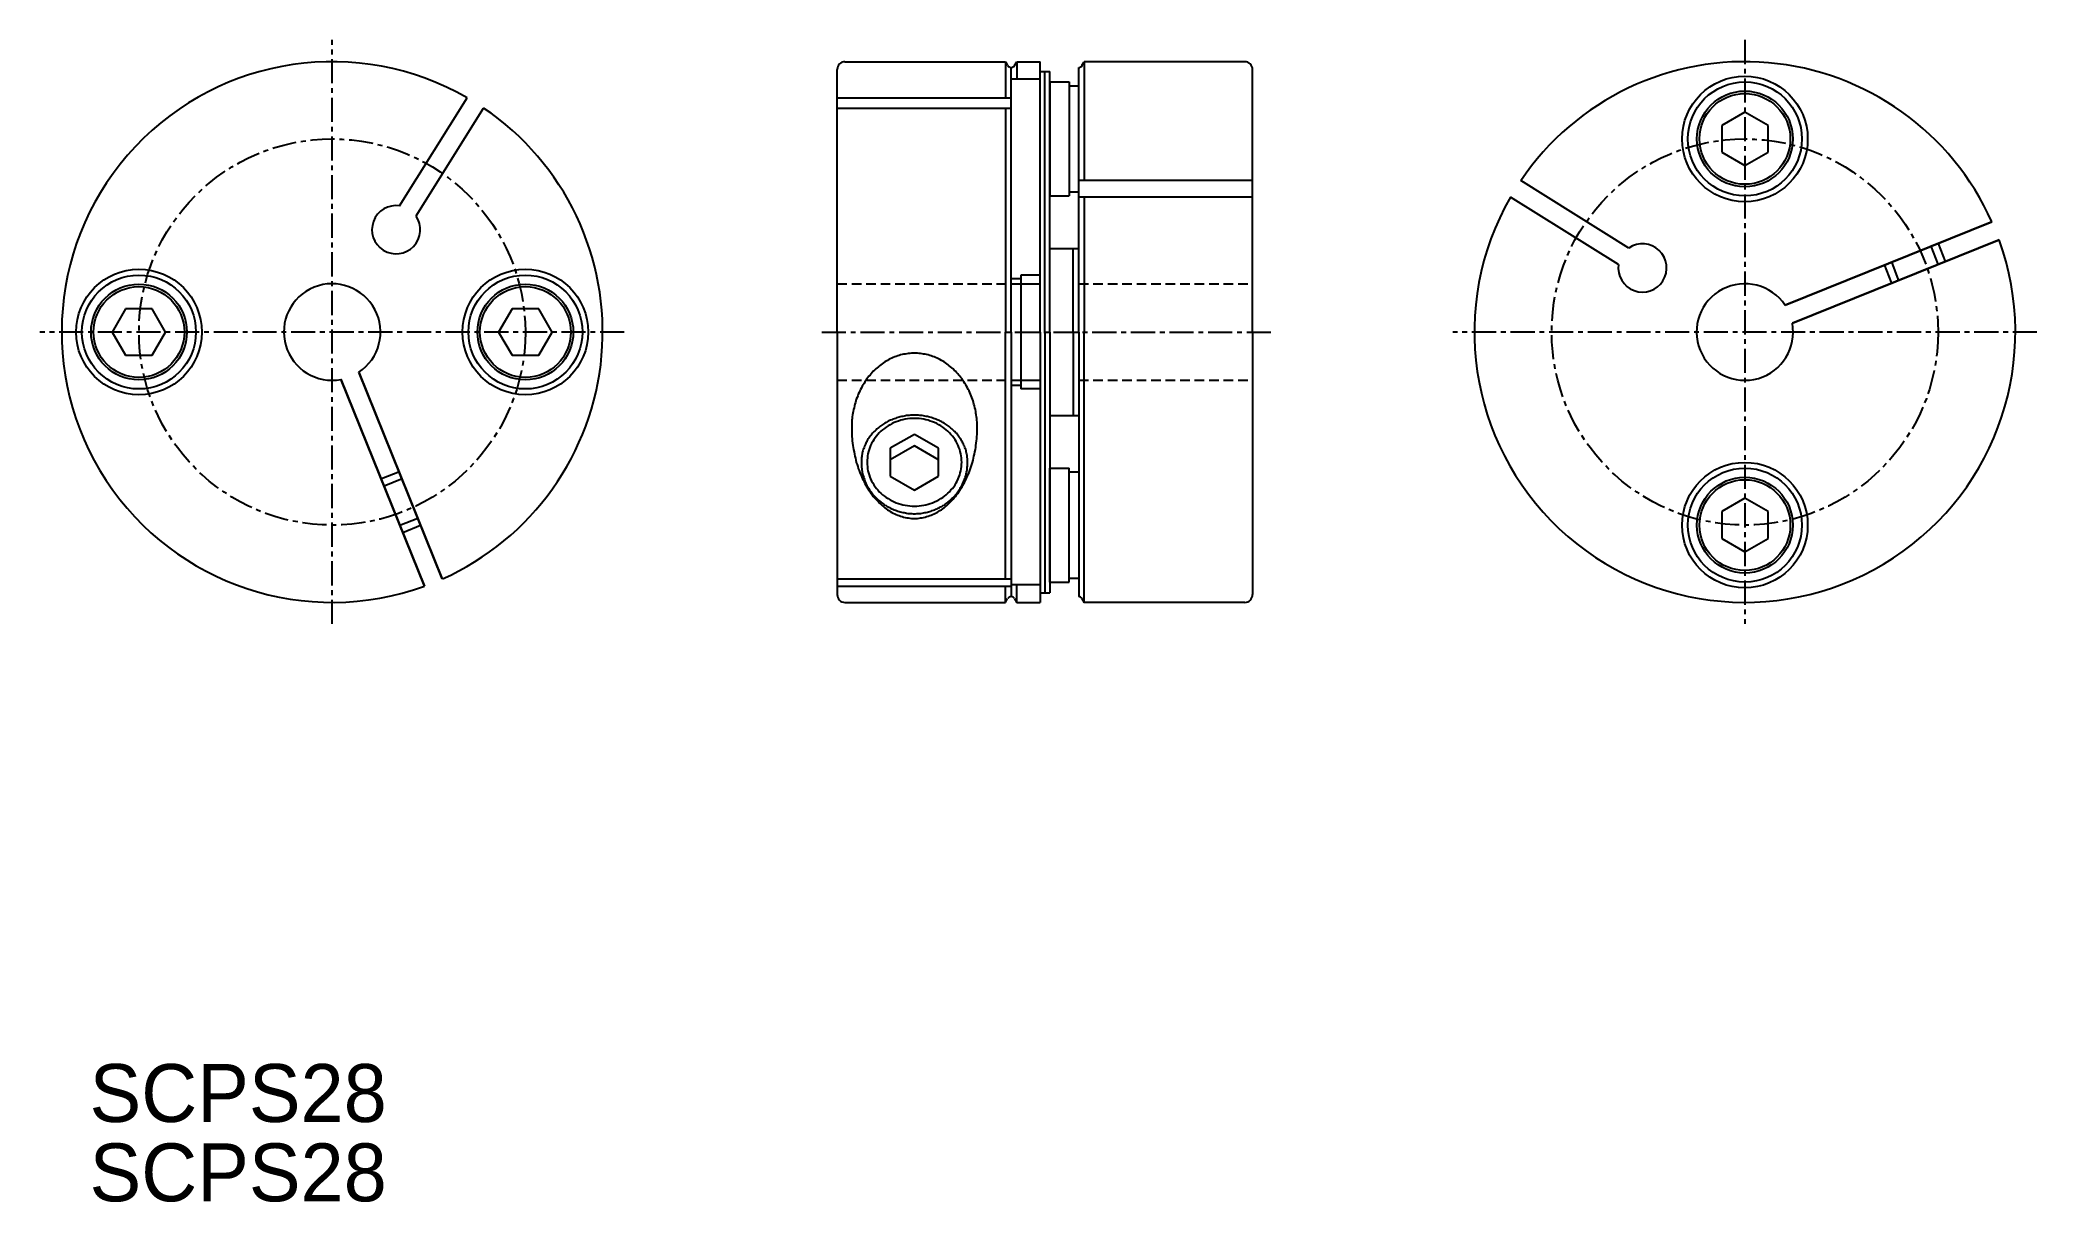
# Model space of a CAD drawing. Extents: x 68 to 171, y 29 to 89.
import ezdxf

# ---------------------------------------------------------------- set-up
doc = ezdxf.new("R2010")
doc.units = 0
doc.linetypes.add('CENTER', pattern=[2, 1.25, -0.25, 0.25, -0.25])
doc.linetypes.add('DASHED', pattern=[0.75, 0.5, -0.25])
doc.layers.get('0').update_dxf_attribs({"linetype": 'CONTINUOUS'})
doc.layers.add('CENTER', color=1, linetype='CENTER')

msp = doc.modelspace()

# ---------------------------------------------------------------- linework, layer by layer
at = {"color": 7, "linetype": 'CONTINUOUS'}
for p, q in [((109.05, 73.7), (109.05, 87.3)), ((109.45, 87.7), (117.76, 87.7)), ((117.76, 87.7), (117.76, 85.83)), ((117.76, 87.7), (117.87, 87.5)), ((118.05, 73.7), (118.05, 87.4)), ((118.22, 87.5), (118.34, 87.7)), ((118.34, 87.7), (118.34, 86.8)), ((118.34, 87.7), (119.55, 87.7)), ((119.55, 73.7), (119.55, 87.7)), ((119.55, 73.7), (119.55, 87.2)), ((119.55, 87.2), (120.05, 87.2)), ((119.8, 73.7), (119.8, 87.2)), ((120.05, 73.7), (120.05, 87.2)), ((121.55, 73.7), (121.55, 87.4)), ((121.72, 87.5), (121.84, 87.7)), ((121.84, 87.7), (121.84, 81.54)), ((130.15, 87.7), (121.84, 87.7)), ((130.55, 73.7), (130.55, 87.3)), ((86.4, 80.24), (89.9, 85.83)), ((86.4, 80.24), (89.9, 85.83)), ((109.05, 85.83), (118.05, 85.83)), ((119.55, 86.8), (118.05, 86.8)), ((120.05, 86.65), (120.05, 80.75)), ((120.05, 86.65), (121.05, 86.65)), ((121.05, 86.65), (121.05, 80.75)), ((121.05, 86.45), (121.55, 86.45)), ((87.25, 79.71), (90.75, 85.3)), ((87.25, 79.71), (90.75, 85.3)), ((109.05, 85.3), (118.05, 85.3)), ((117.76, 85.3), (117.76, 73.7)), ((156.03, 85.09), (154.83, 84.4)), ((157.23, 84.4), (156.03, 85.09)), ((154.83, 84.4), (154.83, 83.01)), ((157.23, 83.01), (157.23, 84.4)), ((154.83, 83.01), (156.03, 82.32)), ((156.03, 82.32), (157.23, 83.01)), ((120.05, 80.75), (121.05, 80.75)), ((121.55, 80.95), (121.05, 80.95)), ((130.55, 81.54), (121.55, 81.54)), ((130.55, 80.69), (121.55, 80.69)), ((121.84, 80.69), (121.84, 73.7)), ((149.49, 77.2), (143.9, 80.69)), ((149.49, 77.2), (143.9, 80.69)), ((150.02, 78.05), (144.43, 81.54)), ((150.02, 78.05), (144.43, 81.54)), ((158.11, 75.09), (168.82, 79.41)), ((168.82, 79.41), (158.11, 75.09)), ((120.05, 78.03), (121.55, 78.03)), ((121.26, 73.7), (121.26, 78.03)), ((158.49, 74.16), (169.19, 78.48)), ((169.19, 78.48), (158.49, 74.16)), ((118.55, 76.65), (118.55, 70.75)), ((119.55, 76.65), (118.55, 76.65)), ((118.55, 76.45), (118.05, 76.45)), ((118.05, 76.2), (119.55, 76.2)), ((72.22, 74.9), (71.52, 73.7)), ((73.6, 74.9), (72.22, 74.9)), ((74.29, 73.7), (73.6, 74.9)), ((92.22, 74.9), (91.52, 73.7)), ((93.6, 74.9), (92.22, 74.9)), ((94.29, 73.7), (93.6, 74.9)), ((71.52, 73.7), (72.22, 72.5)), ((73.6, 72.5), (74.29, 73.7)), ((91.52, 73.7), (92.22, 72.5)), ((93.6, 72.5), (94.29, 73.7)), ((109.05, 73.7), (109.05, 60.1)), ((117.76, 60.92), (117.76, 73.7)), ((118.05, 73.7), (118.05, 60)), ((119.55, 73.7), (119.55, 59.7)), ((119.55, 73.7), (119.55, 60.2)), ((119.8, 73.7), (119.8, 60.2)), ((120.05, 73.7), (120.05, 60.2)), ((121.26, 73.7), (121.26, 69.38)), ((121.55, 73.7), (121.55, 60)), ((121.84, 59.7), (121.84, 73.7)), ((130.55, 73.7), (130.55, 60.1)), ((72.22, 72.5), (73.6, 72.5)), ((92.22, 72.5), (93.6, 72.5)), ((88.61, 60.92), (84.29, 71.62)), ((84.29, 71.62), (88.61, 60.92)), ((87.69, 60.54), (83.36, 71.25)), ((83.36, 71.25), (87.69, 60.54)), ((118.05, 71.2), (119.55, 71.2)), ((118.05, 70.95), (118.55, 70.95)), ((119.55, 70.75), (118.55, 70.75)), ((120.05, 69.38), (121.55, 69.38)), ((113.05, 68.4), (111.8, 67.68)), ((114.3, 67.68), (113.05, 68.4)), ((113.05, 67.8), (111.8, 67.08)), ((111.8, 67.68), (111.8, 66.23)), ((114.3, 67.08), (113.05, 67.8)), ((114.3, 66.23), (114.3, 67.68)), ((111.8, 66.23), (113.05, 65.51)), ((113.05, 65.51), (114.3, 66.23)), ((120.05, 66.65), (121.05, 66.65)), ((120.05, 60.75), (120.05, 66.65)), ((121.05, 60.75), (121.05, 66.65)), ((121.55, 66.45), (121.05, 66.45)), ((156.03, 65.09), (154.83, 64.4)), ((154.83, 64.4), (154.83, 63.01)), ((157.23, 64.4), (156.03, 65.09)), ((157.23, 63.01), (157.23, 64.4)), ((154.83, 63.01), (156.03, 62.32)), ((156.03, 62.32), (157.23, 63.01)), ((109.05, 60.92), (118.05, 60.92)), ((109.05, 60.54), (118.05, 60.54)), ((117.76, 59.7), (117.76, 60.54)), ((119.55, 60.61), (118.05, 60.61)), ((118.34, 59.7), (118.34, 60.61)), ((119.55, 60.2), (120.05, 60.2)), ((120.05, 60.75), (121.05, 60.75)), ((121.05, 60.95), (121.55, 60.95)), ((109.45, 59.7), (117.76, 59.7)), ((117.76, 59.7), (117.87, 59.9)), ((118.22, 59.9), (118.34, 59.7)), ((118.34, 59.7), (119.55, 59.7)), ((121.72, 59.9), (121.84, 59.7)), ((130.15, 59.7), (121.84, 59.7))]:
    msp.add_line(p, q, dxfattribs=at)
at = {"color": 3, "linetype": 'CONTINUOUS'}
for p, q in [((166.04, 77.21), (165.68, 78.14)), ((166.41, 77.36), (166.05, 78.29)), ((166.18, 78.34), (166.18, 78.34)), ((163.12, 77.14), (163.12, 77.14)), ((163.62, 76.26), (163.25, 77.19)), ((163.99, 76.4), (163.63, 77.33)), ((85.46, 66.11), (86.39, 66.48)), ((86.34, 66.61), (86.34, 66.61)), ((85.61, 65.74), (86.54, 66.11)), ((86.41, 63.69), (87.34, 64.06)), ((86.56, 63.32), (87.49, 63.69)), ((87.55, 63.55), (87.55, 63.55))]:
    msp.add_line(p, q, dxfattribs=at)
at = {"color": 3, "linetype": 'DASHED'}
for p, q in [((109.05, 76.2), (118.05, 76.2)), ((121.55, 76.2), (130.55, 76.2)), ((109.05, 71.2), (118.05, 71.2)), ((121.55, 71.2), (130.55, 71.2))]:
    msp.add_line(p, q, dxfattribs=at)
at = {"color": 7, "linetype": 'CONTINUOUS'}
for points in [[(116.3, 68.75, 0), (116.3, 68.84, 0), (116.29, 68.94, 0), (116.29, 69.03, 0), (116.28, 69.13, 0), (116.27, 69.22, 0), (116.26, 69.31, 0), (116.25, 69.41, 0), (116.23, 69.5, 0), (116.22, 69.59, 0), (116.2, 69.68, 0), (116.18, 69.78, 0), (116.16, 69.87, 0), (116.13, 69.96, 0), (116.11, 70.05, 0), (116.08, 70.14, 0), (116.05, 70.22, 0), (116.02, 70.31, 0), (115.98, 70.4, 0), (115.95, 70.48, 0), (115.91, 70.56, 0), (115.88, 70.65, 0), (115.83, 70.73, 0), (115.79, 70.81, 0), (115.75, 70.89, 0), (115.7, 70.97, 0), (115.66, 71.04, 0), (115.61, 71.12, 0), (115.56, 71.19, 0), (115.51, 71.27, 0), (115.45, 71.34, 0), (115.4, 71.41, 0), (115.34, 71.47, 0), (115.29, 71.54, 0), (115.23, 71.6, 0), (115.17, 71.67, 0), (115.11, 71.73, 0), (115.05, 71.79, 0), (114.98, 71.84, 0), (114.92, 71.9, 0), (114.85, 71.95, 0), (114.79, 72, 0), (114.72, 72.05, 0), (114.65, 72.1, 0), (114.58, 72.15, 0), (114.51, 72.19, 0), (114.44, 72.23, 0), (114.36, 72.27, 0), (114.29, 72.31, 0), (114.22, 72.34, 0), (114.14, 72.38, 0), (114.07, 72.41, 0), (113.99, 72.44, 0), (113.91, 72.46, 0), (113.84, 72.49, 0), (113.76, 72.51, 0), (113.68, 72.53, 0), (113.6, 72.55, 0), (113.52, 72.56, 0), (113.44, 72.57, 0), (113.36, 72.58, 0), (113.29, 72.59, 0), (113.21, 72.6, 0), (113.13, 72.6, 0), (113.05, 72.6, 0), (112.97, 72.6, 0), (112.89, 72.6, 0), (112.81, 72.59, 0), (112.73, 72.58, 0), (112.65, 72.57, 0), (112.57, 72.56, 0), (112.49, 72.55, 0), (112.41, 72.53, 0), (112.33, 72.51, 0), (112.26, 72.49, 0), (112.18, 72.46, 0), (112.1, 72.44, 0), (112.03, 72.41, 0), (111.95, 72.38, 0), (111.88, 72.34, 0), (111.8, 72.31, 0), (111.73, 72.27, 0), (111.66, 72.23, 0), (111.59, 72.19, 0), (111.52, 72.15, 0), (111.44, 72.1, 0), (111.38, 72.05, 0), (111.31, 72, 0), (111.24, 71.95, 0), (111.18, 71.9, 0), (111.11, 71.84, 0), (111.05, 71.79, 0), (110.98, 71.73, 0), (110.92, 71.67, 0), (110.86, 71.6, 0), (110.81, 71.54, 0), (110.75, 71.47, 0), (110.69, 71.41, 0), (110.64, 71.34, 0), (110.59, 71.27, 0), (110.53, 71.19, 0), (110.48, 71.12, 0), (110.44, 71.04, 0), (110.39, 70.97, 0), (110.34, 70.89, 0), (110.3, 70.81, 0), (110.26, 70.73, 0), (110.22, 70.65, 0), (110.18, 70.56, 0), (110.14, 70.48, 0), (110.11, 70.4, 0), (110.08, 70.31, 0), (110.04, 70.22, 0), (110.02, 70.14, 0), (109.99, 70.05, 0), (109.96, 69.96, 0), (109.94, 69.87, 0), (109.92, 69.78, 0), (109.89, 69.68, 0), (109.88, 69.59, 0), (109.86, 69.5, 0), (109.84, 69.41, 0), (109.83, 69.31, 0), (109.82, 69.22, 0), (109.81, 69.13, 0), (109.81, 69.03, 0), (109.8, 68.94, 0), (109.8, 68.84, 0), (109.8, 68.75, 0)], [(115.8, 66.96, 0), (115.8, 67.02, 0), (115.79, 67.08, 0), (115.79, 67.14, 0), (115.78, 67.2, 0), (115.78, 67.25, 0), (115.77, 67.31, 0), (115.76, 67.37, 0), (115.74, 67.43, 0), (115.73, 67.49, 0), (115.72, 67.55, 0), (115.7, 67.61, 0), (115.68, 67.66, 0), (115.66, 67.72, 0), (115.64, 67.78, 0), (115.61, 67.83, 0), (115.59, 67.89, 0), (115.56, 67.94, 0), (115.53, 68, 0), (115.5, 68.05, 0), (115.47, 68.11, 0), (115.44, 68.16, 0), (115.41, 68.21, 0), (115.37, 68.26, 0), (115.33, 68.31, 0), (115.3, 68.36, 0), (115.26, 68.41, 0), (115.22, 68.46, 0), (115.17, 68.5, 0), (115.13, 68.55, 0), (115.08, 68.59, 0), (115.04, 68.64, 0), (114.99, 68.68, 0), (114.94, 68.72, 0), (114.89, 68.76, 0), (114.84, 68.8, 0), (114.79, 68.84, 0), (114.74, 68.88, 0), (114.69, 68.91, 0), (114.63, 68.95, 0), (114.58, 68.98, 0), (114.52, 69.02, 0), (114.46, 69.05, 0), (114.4, 69.08, 0), (114.34, 69.11, 0), (114.28, 69.13, 0), (114.22, 69.16, 0), (114.16, 69.18, 0), (114.1, 69.21, 0), (114.04, 69.23, 0), (113.97, 69.25, 0), (113.91, 69.27, 0), (113.84, 69.29, 0), (113.78, 69.31, 0), (113.72, 69.32, 0), (113.65, 69.33, 0), (113.58, 69.35, 0), (113.52, 69.36, 0), (113.45, 69.37, 0), (113.38, 69.38, 0), (113.32, 69.38, 0), (113.25, 69.39, 0), (113.18, 69.39, 0), (113.11, 69.39, 0), (113.05, 69.39, 0), (112.98, 69.39, 0), (112.91, 69.39, 0), (112.84, 69.39, 0), (112.78, 69.38, 0), (112.71, 69.38, 0), (112.64, 69.37, 0), (112.58, 69.36, 0), (112.51, 69.35, 0), (112.44, 69.33, 0), (112.38, 69.32, 0), (112.31, 69.31, 0), (112.25, 69.29, 0), (112.18, 69.27, 0), (112.12, 69.25, 0), (112.06, 69.23, 0), (112, 69.21, 0), (111.93, 69.18, 0), (111.87, 69.16, 0), (111.81, 69.13, 0), (111.75, 69.11, 0), (111.69, 69.08, 0), (111.63, 69.05, 0), (111.58, 69.02, 0), (111.52, 68.98, 0), (111.46, 68.95, 0), (111.41, 68.91, 0), (111.36, 68.88, 0), (111.3, 68.84, 0), (111.25, 68.8, 0), (111.2, 68.76, 0), (111.15, 68.72, 0), (111.1, 68.68, 0), (111.06, 68.64, 0), (111.01, 68.59, 0), (110.97, 68.55, 0), (110.92, 68.5, 0), (110.88, 68.46, 0), (110.84, 68.41, 0), (110.8, 68.36, 0), (110.76, 68.31, 0), (110.72, 68.26, 0), (110.69, 68.21, 0), (110.65, 68.16, 0), (110.62, 68.11, 0), (110.59, 68.05, 0), (110.56, 68, 0), (110.53, 67.94, 0), (110.51, 67.89, 0), (110.48, 67.83, 0), (110.46, 67.78, 0), (110.44, 67.72, 0), (110.42, 67.66, 0), (110.4, 67.61, 0), (110.38, 67.55, 0), (110.36, 67.49, 0), (110.35, 67.43, 0), (110.34, 67.37, 0), (110.33, 67.31, 0), (110.32, 67.25, 0), (110.31, 67.2, 0), (110.3, 67.14, 0), (110.3, 67.08, 0), (110.3, 67.02, 0), (110.3, 66.96, 0)], [(109.8, 68.75, 0), (109.8, 68.63, 0), (109.8, 68.52, 0), (109.81, 68.4, 0), (109.81, 68.29, 0), (109.82, 68.17, 0), (109.83, 68.06, 0), (109.84, 67.94, 0), (109.86, 67.83, 0), (109.88, 67.72, 0), (109.89, 67.61, 0), (109.92, 67.49, 0), (109.94, 67.38, 0), (109.96, 67.27, 0), (109.99, 67.16, 0), (110.02, 67.06, 0), (110.04, 66.95, 0), (110.08, 66.84, 0), (110.11, 66.74, 0), (110.14, 66.64, 0), (110.18, 66.53, 0), (110.22, 66.43, 0), (110.26, 66.33, 0), (110.3, 66.23, 0), (110.34, 66.14, 0), (110.39, 66.04, 0), (110.44, 65.95, 0), (110.48, 65.86, 0), (110.53, 65.77, 0), (110.59, 65.68, 0), (110.64, 65.59, 0), (110.69, 65.51, 0), (110.75, 65.43, 0), (110.81, 65.34, 0), (110.86, 65.27, 0), (110.92, 65.19, 0), (110.98, 65.12, 0), (111.05, 65.04, 0), (111.11, 64.97, 0), (111.18, 64.91, 0), (111.24, 64.84, 0), (111.31, 64.78, 0), (111.38, 64.72, 0), (111.44, 64.66, 0), (111.52, 64.6, 0), (111.59, 64.55, 0), (111.66, 64.5, 0), (111.73, 64.45, 0), (111.8, 64.41, 0), (111.88, 64.36, 0), (111.95, 64.32, 0), (112.03, 64.29, 0), (112.1, 64.25, 0), (112.18, 64.22, 0), (112.26, 64.19, 0), (112.33, 64.16, 0), (112.41, 64.14, 0), (112.49, 64.12, 0), (112.57, 64.1, 0), (112.65, 64.08, 0), (112.73, 64.07, 0), (112.81, 64.06, 0), (112.89, 64.05, 0), (112.97, 64.05, 0), (113.05, 64.05, 0), (113.13, 64.05, 0), (113.21, 64.05, 0), (113.29, 64.06, 0), (113.36, 64.07, 0), (113.44, 64.08, 0), (113.52, 64.1, 0), (113.6, 64.12, 0), (113.68, 64.14, 0), (113.76, 64.16, 0), (113.84, 64.19, 0), (113.91, 64.22, 0), (113.99, 64.25, 0), (114.07, 64.29, 0), (114.14, 64.32, 0), (114.22, 64.36, 0), (114.29, 64.41, 0), (114.36, 64.45, 0), (114.44, 64.5, 0), (114.51, 64.55, 0), (114.58, 64.6, 0), (114.65, 64.66, 0), (114.72, 64.72, 0), (114.79, 64.78, 0), (114.85, 64.84, 0), (114.92, 64.91, 0), (114.98, 64.97, 0), (115.05, 65.04, 0), (115.11, 65.12, 0), (115.17, 65.19, 0), (115.23, 65.27, 0), (115.29, 65.34, 0), (115.34, 65.43, 0), (115.4, 65.51, 0), (115.45, 65.59, 0), (115.51, 65.68, 0), (115.56, 65.77, 0), (115.61, 65.86, 0), (115.66, 65.95, 0), (115.7, 66.04, 0), (115.75, 66.14, 0), (115.79, 66.23, 0), (115.83, 66.33, 0), (115.88, 66.43, 0), (115.91, 66.53, 0), (115.95, 66.64, 0), (115.98, 66.74, 0), (116.02, 66.84, 0), (116.05, 66.95, 0), (116.08, 67.06, 0), (116.11, 67.16, 0), (116.13, 67.27, 0), (116.16, 67.38, 0), (116.18, 67.49, 0), (116.2, 67.61, 0), (116.22, 67.72, 0), (116.23, 67.83, 0), (116.25, 67.94, 0), (116.26, 68.06, 0), (116.27, 68.17, 0), (116.28, 68.29, 0), (116.29, 68.4, 0), (116.29, 68.52, 0), (116.3, 68.63, 0), (116.3, 68.75, 0)], [(115.5, 66.96, 0), (115.49, 67.07, 0), (115.48, 67.18, 0), (115.47, 67.29, 0), (115.45, 67.4, 0), (115.42, 67.51, 0), (115.39, 67.62, 0), (115.35, 67.72, 0), (115.31, 67.83, 0), (115.26, 67.93, 0), (115.21, 68.03, 0), (115.15, 68.12, 0), (115.08, 68.22, 0), (115.02, 68.31, 0), (114.94, 68.4, 0), (114.86, 68.48, 0), (114.78, 68.56, 0), (114.69, 68.64, 0), (114.6, 68.71, 0), (114.51, 68.78, 0), (114.41, 68.84, 0), (114.31, 68.9, 0), (114.2, 68.96, 0), (114.09, 69.01, 0), (113.98, 69.05, 0), (113.87, 69.09, 0), (113.76, 69.13, 0), (113.64, 69.16, 0), (113.53, 69.18, 0), (113.41, 69.2, 0), (113.29, 69.22, 0), (113.17, 69.22, 0), (113.05, 69.23, 0), (112.93, 69.22, 0), (112.81, 69.22, 0), (112.69, 69.2, 0), (112.57, 69.18, 0), (112.45, 69.16, 0), (112.34, 69.13, 0), (112.22, 69.09, 0), (112.11, 69.05, 0), (112, 69.01, 0), (111.89, 68.96, 0), (111.79, 68.9, 0), (111.69, 68.84, 0), (111.59, 68.78, 0), (111.49, 68.71, 0), (111.4, 68.64, 0), (111.31, 68.56, 0), (111.23, 68.48, 0), (111.15, 68.4, 0), (111.08, 68.31, 0), (111.01, 68.22, 0), (110.94, 68.12, 0), (110.89, 68.03, 0), (110.83, 67.93, 0), (110.78, 67.83, 0), (110.74, 67.72, 0), (110.7, 67.62, 0), (110.67, 67.51, 0), (110.64, 67.4, 0), (110.62, 67.29, 0), (110.61, 67.18, 0), (110.6, 67.07, 0), (110.6, 66.96, 0), (110.6, 66.84, 0), (110.61, 66.73, 0), (110.62, 66.62, 0), (110.64, 66.51, 0), (110.67, 66.4, 0), (110.7, 66.3, 0), (110.74, 66.19, 0), (110.78, 66.09, 0), (110.83, 65.98, 0), (110.89, 65.89, 0), (110.94, 65.79, 0), (111.01, 65.69, 0), (111.08, 65.6, 0), (111.15, 65.52, 0), (111.23, 65.43, 0), (111.31, 65.35, 0), (111.4, 65.27, 0), (111.49, 65.2, 0), (111.59, 65.13, 0), (111.69, 65.07, 0), (111.79, 65.01, 0), (111.89, 64.95, 0), (112, 64.9, 0), (112.11, 64.86, 0), (112.22, 64.82, 0), (112.34, 64.78, 0), (112.45, 64.75, 0), (112.57, 64.73, 0), (112.69, 64.71, 0), (112.81, 64.7, 0), (112.93, 64.69, 0), (113.05, 64.68, 0), (113.17, 64.69, 0), (113.29, 64.7, 0), (113.41, 64.71, 0), (113.53, 64.73, 0), (113.64, 64.75, 0), (113.76, 64.78, 0), (113.87, 64.82, 0), (113.98, 64.86, 0), (114.09, 64.9, 0), (114.2, 64.95, 0), (114.31, 65.01, 0), (114.41, 65.07, 0), (114.51, 65.13, 0), (114.6, 65.2, 0), (114.69, 65.27, 0), (114.78, 65.35, 0), (114.86, 65.43, 0), (114.94, 65.52, 0), (115.02, 65.6, 0), (115.08, 65.69, 0), (115.15, 65.79, 0), (115.21, 65.89, 0), (115.26, 65.98, 0), (115.31, 66.09, 0), (115.35, 66.19, 0), (115.39, 66.3, 0), (115.42, 66.4, 0), (115.45, 66.51, 0), (115.47, 66.62, 0), (115.48, 66.73, 0), (115.49, 66.84, 0), (115.5, 66.96, 0)], [(110.3, 66.96, 0), (110.3, 66.89, 0), (110.3, 66.83, 0), (110.3, 66.76, 0), (110.31, 66.7, 0), (110.32, 66.63, 0), (110.33, 66.57, 0), (110.34, 66.5, 0), (110.35, 66.44, 0), (110.36, 66.37, 0), (110.38, 66.31, 0), (110.4, 66.25, 0), (110.42, 66.18, 0), (110.44, 66.12, 0), (110.46, 66.06, 0), (110.48, 66, 0), (110.51, 65.94, 0), (110.53, 65.88, 0), (110.56, 65.82, 0), (110.59, 65.76, 0), (110.62, 65.7, 0), (110.65, 65.64, 0), (110.69, 65.59, 0), (110.72, 65.53, 0), (110.76, 65.48, 0), (110.8, 65.42, 0), (110.84, 65.37, 0), (110.88, 65.32, 0), (110.92, 65.27, 0), (110.97, 65.22, 0), (111.01, 65.17, 0), (111.06, 65.12, 0), (111.1, 65.07, 0), (111.15, 65.03, 0), (111.2, 64.98, 0), (111.25, 64.94, 0), (111.3, 64.9, 0), (111.36, 64.86, 0), (111.41, 64.82, 0), (111.46, 64.78, 0), (111.52, 64.74, 0), (111.58, 64.71, 0), (111.63, 64.67, 0), (111.69, 64.64, 0), (111.75, 64.61, 0), (111.81, 64.58, 0), (111.87, 64.55, 0), (111.93, 64.52, 0), (112, 64.5, 0), (112.06, 64.47, 0), (112.12, 64.45, 0), (112.18, 64.43, 0), (112.25, 64.41, 0), (112.31, 64.39, 0), (112.38, 64.37, 0), (112.44, 64.36, 0), (112.51, 64.35, 0), (112.58, 64.33, 0), (112.64, 64.32, 0), (112.71, 64.31, 0), (112.78, 64.31, 0), (112.84, 64.3, 0), (112.91, 64.3, 0), (112.98, 64.29, 0), (113.05, 64.29, 0), (113.11, 64.29, 0), (113.18, 64.3, 0), (113.25, 64.3, 0), (113.32, 64.31, 0), (113.38, 64.31, 0), (113.45, 64.32, 0), (113.52, 64.33, 0), (113.58, 64.35, 0), (113.65, 64.36, 0), (113.72, 64.37, 0), (113.78, 64.39, 0), (113.84, 64.41, 0), (113.91, 64.43, 0), (113.97, 64.45, 0), (114.04, 64.47, 0), (114.1, 64.5, 0), (114.16, 64.52, 0), (114.22, 64.55, 0), (114.28, 64.58, 0), (114.34, 64.61, 0), (114.4, 64.64, 0), (114.46, 64.67, 0), (114.52, 64.71, 0), (114.58, 64.74, 0), (114.63, 64.78, 0), (114.69, 64.82, 0), (114.74, 64.86, 0), (114.79, 64.9, 0), (114.84, 64.94, 0), (114.89, 64.98, 0), (114.94, 65.03, 0), (114.99, 65.07, 0), (115.04, 65.12, 0), (115.08, 65.17, 0), (115.13, 65.22, 0), (115.17, 65.27, 0), (115.22, 65.32, 0), (115.26, 65.37, 0), (115.3, 65.42, 0), (115.33, 65.48, 0), (115.37, 65.53, 0), (115.41, 65.59, 0), (115.44, 65.64, 0), (115.47, 65.7, 0), (115.5, 65.76, 0), (115.53, 65.82, 0), (115.56, 65.88, 0), (115.59, 65.94, 0), (115.61, 66, 0), (115.64, 66.06, 0), (115.66, 66.12, 0), (115.68, 66.18, 0), (115.7, 66.25, 0), (115.72, 66.31, 0), (115.73, 66.37, 0), (115.74, 66.44, 0), (115.76, 66.5, 0), (115.77, 66.57, 0), (115.78, 66.63, 0), (115.78, 66.7, 0), (115.79, 66.76, 0), (115.79, 66.83, 0), (115.8, 66.89, 0), (115.8, 66.96, 0)]]:
    msp.add_polyline3d(points, dxfattribs=at)
for centre, radius in [((156.03, 83.7), 3.25), ((156.03, 83.7), 2.95), ((156.03, 83.7), 2.48), ((156.03, 83.7), 2.35), ((72.91, 73.7), 3.25), ((72.91, 73.7), 2.95), ((92.91, 73.7), 3.25), ((92.91, 73.7), 2.95), ((72.91, 73.7), 2.48), ((72.91, 73.7), 2.35), ((92.91, 73.7), 2.48), ((92.91, 73.7), 2.35), ((156.03, 63.7), 3.25), ((156.03, 63.7), 2.95), ((156.03, 63.7), 2.48), ((156.03, 63.7), 2.35)]:
    msp.add_circle(centre, radius, dxfattribs=at)
for centre, radius, start, end in [((82.91, 73.7), 14, 60.0467, 289.9533), ((109.45, 87.3), 0.4, 90, 180), ((118.05, 87.6), 0.2, 210, 330), ((121.55, 87.6), 0.2, 270, 330), ((130.15, 87.3), 0.4, 0, 90), ((156.03, 73.7), 14, 24.0467, 145.9533), ((82.91, 73.7), 14, 294.0467, 55.9533), ((156.03, 73.7), 14, 150.0467, 19.9533), ((86.22, 79), 1.25, 81.5782, 34.4218), ((150.73, 77.02), 1.25, 171.5782, 124.4218), ((82.91, 73.7), 2.5, 303.537, 280.463), ((156.03, 73.7), 2.5, 33.537, 10.463), ((109.45, 60.1), 0.4, 180, 270), ((118.05, 59.8), 0.2, 30, 150), ((121.55, 59.8), 0.2, 30, 90), ((130.15, 60.1), 0.4, 270, 0)]:
    msp.add_arc(centre, radius, start, end, dxfattribs=at)
at = {"layer": 'CENTER', "color": 1, "linetype": 'CENTER'}
for p, q in [((82.91, 58.58), (82.91, 88.83)), ((156.03, 88.83), (156.03, 58.58)), ((98.03, 73.7), (67.78, 73.7)), ((108.25, 73.7), (131.56, 73.7)), ((171.15, 73.7), (140.91, 73.7))]:
    msp.add_line(p, q, dxfattribs=at)
for centre in [(82.91, 73.7), (156.03, 73.7)]:
    msp.add_circle(centre, 10, dxfattribs=at)

# ---------------------------------------------------------------- texts
at = {"color": 7, "linetype": 'CONTINUOUS'}
for p in [(70.35, 32.79), (70.35, 28.68)]:
    msp.add_text('SCPS28', height=3, dxfattribs=at).set_placement(p)

doc.saveas('drawing.dxf')
